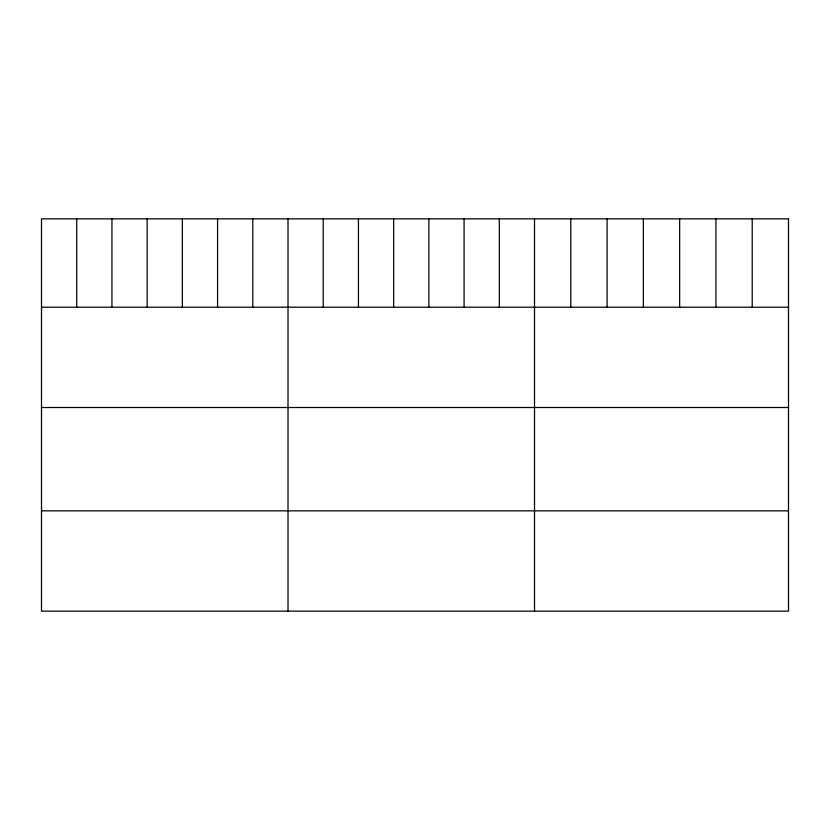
<?xml version="1.0" encoding="UTF-8"?>
<svg xmlns="http://www.w3.org/2000/svg" width="830" height="830" viewBox="0 0 830 830"><rect width="100%" height="100%" fill="white"/><g stroke="black" fill="none" stroke-linecap="round" stroke-linejoin="round"><path stroke-width="1.25" d="M41.5 307.214L788.5 307.214M41.5 407.509L788.5 407.509M41.5 510.844L788.5 510.844M752.219 218.861L752.219 307.214M715.937 218.861L715.937 307.214M679.656 218.861L679.656 307.214M643.364 218.861L643.364 307.214M607.083 218.861L607.083 307.214M570.801 218.861L570.801 307.214M534.52 218.861L534.52 611.139M499.307 218.861L499.307 307.214M464.084 218.861L464.084 307.214M428.871 218.861L428.871 307.214M393.659 218.861L393.659 307.214M358.446 218.861L358.446 307.214M323.223 218.861L323.223 307.214M288.01 218.861L288.01 611.139M252.797 218.861L252.797 307.214M217.574 218.861L217.574 307.214M182.361 218.861L182.361 307.214M147.149 218.861L147.149 307.214M111.936 218.861L111.936 307.214M76.713 218.861L76.713 307.214M788.5 218.861L41.5 218.861L41.5 611.139L788.5 611.139L788.5 218.861"/></g></svg>
